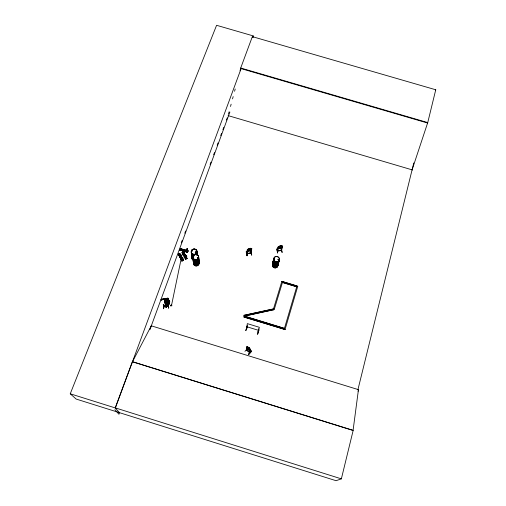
<?xml version="1.0" encoding="UTF-8"?>
<svg xmlns="http://www.w3.org/2000/svg" width="506" height="506" viewBox="0 0 506 506"><rect width="100%" height="100%" fill="white"/><g stroke="black" fill="none" stroke-linecap="round" stroke-linejoin="round"><path stroke-width="0.76" d="M250.008 352.41C249.85 353.264 249.515 351.702 250.065 352.492M166.088 305.985C167.233 307.515 164.678 296.592 166.341 305.959L165.873 306.345L165.184 303.859L165.949 306.389L169.048 303.973L168.998 303.575L165.582 305.985M250.255 349.14L250.596 349.621C251.703 358.501 240.9 342.417 250.053 352.562M164.697 300.305C165.348 301.095 164.393 305.384 168.504 300.026L168.454 299.622L166.354 301.918L166.86 305.314L167.562 305.282L169.156 303.986L168.783 299.963L168.302 299.628L165.108 301.955M165.114 302L165.241 301.652L165.879 306.244M165.639 306.029L165.184 303.859M165.873 305.959L163.602 306.244L168.188 305.554M186.834 250.141L186.784 250.698L186.942 248.895M187.296 251.235L187.479 251.28M187.574 251.419L187.675 251.735M182.173 257.636L182.571 258.003A1.006 0.316 -27.6 0 1 182.792 258.383L182.786 259.806L181.888 260.236L181.515 258.99A1.006 0.316 -27.6 0 1 181.635 258.376L181.667 258.433A1.006 0.316 -27.6 0 0 181.546 259.047L181.546 259.047M258.749 328.963L258.016 331.999M258.237 332.183L259.331 327.3L247.32 323.619L246.7 328.672L247.213 325.586M246.719 328.565L246.764 328.451M185.43 256.194L185.474 256.555A1.006 0.316 -27.7 0 0 185.341 257.174L185.696 258.421L186.594 257.99L186.613 256.567A1.006 0.316 -27.7 0 0 186.372 256.125L186.214 255.758M240.072 70.764L240.704 68.019L252.349 36.634L435.748 89.771L427.741 122.585L412.086 169.839M171.439 305.396C171.679 303.923 172.179 306.693 171.49 305.826M253.108 37.457L253.234 35.913L216.587 25.3L70.252 393.794L76.14 399.057L336.054 480.7L341.36 478.859L353.175 430.372L132.37 361.708L115.26 407.861L119.391 412.643M165.835 302.076C166.076 301.677 165.829 301.892 165.101 302.095M168.504 300.026L165.373 302.417L165.804 302.031M247.162 255.682L246.39 251.59M246.422 251.577L247.162 255.764L246.384 251.64M251.242 248.705L251.748 248.743L247.396 249.388L246.801 253.778L251.058 253.164M247.396 249.388L247.244 250.793L247.662 251.21M247.289 250.786L247.447 249.388M247.706 249.502L247.307 249.559L247.706 249.502L247.219 253.62M247.238 253.715L247.731 249.648M250.337 248.288L250.28 248.851L250.982 248.908L250.856 249.856L248.731 250.571L248.06 250.274L248.18 249.325L248.927 249.047L248.977 248.49L250.394 248.313L248.939 248.528M249.218 248.585L250.09 248.459M250.331 248.825L250.388 248.269M132.37 361.708L353.068 430.448L358.438 389.728L357.963 389.512M251.514 255.113L250.786 250.925L251.748 255.068M250.957 251.014L250.761 253.234L251.121 252.823L246.783 253.614L250.653 252.956M250.71 253.196C250.28 252.399 251.95 248.079 251.254 249.123M251.627 248.92L251.077 252.994M251.52 250.154L251.748 248.743L251.065 253.183L246.896 253.791M187.321 249.142L187.29 248.882M274.309 309.248L273.493 308.888L243.993 315.333L273.468 308.989L274.309 309.248L282.652 281.753M165.323 303.36L165.835 303.277L166.347 305.7M165.437 304.713C168.447 308.515 164.045 307.509 165.949 304.637M243.924 317.003L285.055 329.514L243.924 317.003L244.202 316.079L273.702 309.723L244.189 316.174L244.006 315.232M278.199 259.641L278.464 260.173L278.939 259.97M278.351 259.894L278.338 259.572M278.325 259.831L278.389 259.515M278.034 263.272L278.142 262.873M278.888 259.502L278.888 260.084M245.827 330.589L247.162 326.338M245.846 330.582L247.175 326.294M274.246 258.256L274.176 258.68M274.543 258.433L274.22 258.332M244.948 351.354L247.94 347.926M246.39 349.728L247.042 346.882L247.371 347.154L246.789 350.057M246.435 349.829L249.907 352.676L250.552 349.595M246.517 349.507L247.118 346.642M249.977 350.557L250.438 350.487L249.977 350.557L247.213 348.242L247.073 346.604L250.274 349.146M246.751 350.032L247.371 347.154M248.282 347.47C248.206 346.521 250.413 348.507 249.275 349.197L248.174 348.267L248.389 347.173M248.572 347.394L249.287 347.995M181.622 258.066L182.027 257.636M249.395 348.482L249.464 348.141M248.528 354.364L251.684 351.056L248.686 354.561M171.61 304.922L183.121 249.433M249.603 352.461L249.673 352.157M249.692 352.252C249.129 352.638 250.957 348.957 250.141 349.697M249.686 352.29L250.249 349.57M185.639 255.941L185.474 256.555M186.822 250.691L187.081 251.754L187.328 248.788M193.653 256.371L193.501 256.694M195.974 252.646L196.404 252.526L196.088 252.121M191.882 250.887L191.641 251.229L192.103 251.191M191.957 251.046L191.629 251.052M183.368 249.882L183.077 250.432M183.406 250.451L183.362 249.85M180.376 256.827L180.667 256.27M169.225 303.347L169.093 303.948L166.872 305.263M187.157 250.596L187.973 250.729L187.524 252.241L179.883 249.913L180.022 249.597L187.65 251.918L187.492 252.361L179.851 250.059L180.402 248.528M187.72 251.393L187.935 251.102L180.307 248.788M180.326 248.737L188.03 250.856L180.3 248.819M276.826 248.984L277.661 253.076L276.845 248.996M258.028 332.145L258.699 329.115M257.605 334.264L258.927 329.899L257.63 334.207M277.667 251.09L278.623 246.808L278.23 246.865L277.32 251.134L281.57 250.464L282.607 246.068L278.357 246.694L277.313 251.102L277.75 250.748M282.184 246.011L282.671 246.093L281.722 248.041L278.37 248.541L278.047 248.104L278.357 246.694M187.486 252.374L188.03 250.843M187.992 250.913L180.357 248.629M280.229 245.891L281.089 245.758M281.393 245.568L281.228 246.15L281.905 246.22L281.671 247.168L279.527 247.883L278.907 247.586L280.001 245.796L281.393 245.568L281.279 246.131M282.203 252.386L281.197 248.275M281.121 250.369L281.564 250.154L281.146 250.337M281.779 247.655L281.096 250.533L281.488 250.495M281.184 250.54C280.76 249.856 282.905 245.385 282.139 246.428M281.481 250.141L277.396 250.97M358.065 391.258L358.457 389.664L151.269 325.813L132.433 361.828M413.788 162.938L357.951 389.576L358.438 389.728M228.491 114.084L229.098 111.801M230.521 106.481L231.128 104.204M232.551 98.885L233.158 96.602M234.582 91.282L235.195 89.005M285.023 329.608L297.787 286.225L281.848 281.387L296.952 285.972L284.17 329.343M165.936 304.985L165.582 305.048M179.858 250.046L180.016 249.603M180.244 248.977L180.402 248.541M258.288 331.917L258.117 331.841M281.848 281.387L273.493 308.888L273.676 309.824M187.72 251.254L187.644 251.438M186.961 249.034L187.087 248.598M166.544 306.035L166.512 305.643M168.296 302.272L168.656 300.589L168.112 302.069L167.284 301.658L168.03 302.468L167.638 304.195L168.207 302.67L169.017 303.024L168.327 302.208M186.714 251.817L187.214 250.672M119.536 412.662L118.948 414.262L114.906 409.677M150.187 328.78L151.269 325.813M182.432 249.224L181.945 250.508M183.115 249.395L182.628 250.717M181.268 242.823L182.09 240.603M184.81 233.209L185.626 230.989M210.116 164.418L210.939 162.198M213.659 154.804L214.474 152.584M217.194 145.19L218.01 142.97M220.736 135.576L221.552 133.356M222.912 129.656L223.728 127.436M226.448 120.042L227.264 117.822M149.865 329.754L229.895 112.06M241.115 68.614L115.336 407.95L70.252 393.794M252.696 37.368L253.234 35.913M182.331 260.09L182.274 259.945M186.259 258.212L186.322 258.224M187.043 248.8L187.112 248.591M278.167 259.654L278.812 259.433M278.819 259.92L278.819 259.534M435.521 90.207L435.748 89.771M197.454 257.643L197.814 257.434M193.349 256.397L193.811 256.359M191.584 252.987A2.84 2.65 -5.3 0 0 193.362 256.333L193.577 256.58M193.456 256.631L193.716 256.384M196.442 252.456L196.594 252.443M166.86 305.314L166.398 301.918L166.923 300.981M184.437 255.03L184.538 254.518M182.445 260.192L182.312 259.932M281.089 250.287L277.326 250.793L277.743 251.033M187.928 251.134L180.262 248.851M185.468 256.194L185.746 255.872M165.007 300.994L165.652 305.352L164.798 300.229L165 302.221M186.765 250.672L187.024 251.735M246.871 347.565L247.244 348.255M249.433 348.507L249.996 349.058L249.869 349.69L247.586 347.774L247.706 347.135L248.32 347.514M278.332 259.863L278.838 259.61M196.492 252.614L196.005 252.817L195.733 252.386M184.564 254.897L184.102 254.986M184.14 254.455L184.039 254.967M165.911 305.51L167.031 305.409L167.1 306.117L166.025 306.181L165.955 305.466M166.025 306.181L167.1 306.117M165.342 302.038L165.924 301.627M178.27 254.227L178.738 254.006L182.28 260.761L181.818 260.982L178.264 254.227C180.718 251.514 179.636 257.187 181.831 258.433M178.365 254.157L178.732 254.012M179.7 253.468L183.362 260.242L182.913 260.457L179.7 253.5L181.768 257.624M185.664 256.612L183.134 251.912L183.495 251.703L187.163 258.427L185.62 259.167L182.16 252.304L185.639 259.161L182.065 252.431L183.495 251.672L186.91 258.547M183.147 251.912L183.602 251.697L185.923 256.491M181.812 260.982L183.349 260.248L182.913 260.457M183.254 260.248L181.913 260.887L178.365 254.138L181.932 260.906L182.28 260.761M186.796 258.579C187.871 257.832 184.715 259.338 186.094 258.939L182.533 252.203L182.084 252.424M168.865 300.969L169.523 300.412L169.744 301.867L167.872 304.125L167.296 303.783L167.454 301.317L168.561 300.406L168.865 300.969L169.51 300.475L169.693 301.873M168.454 299.622L165.506 302.019L165.936 305.207M168.998 303.575L166.038 305.94L166.088 306.339M169.048 303.973L165.943 306.345L166.531 305.953M182.16 252.342L182.527 252.209M185.904 259.04L182.274 252.33M197.58 257.459L198.017 257.377M197.998 257.952L197.58 257.63L197.669 257.946M198.188 258.49A2.834 2.663 -5.6 0 0 197.625 258.041L198.15 258.041M196.176 252.007L196.391 252.304M196.347 252.791L196.549 252.323M184.07 254.524L184.538 254.55M196.005 252.108L196.284 252.665M165.987 302.12L165.955 301.721M166.417 306.744L166.019 307.148L166.373 306.75M165.361 303.296L166.145 304.998M181.939 257.75L182.255 257.548M185.778 255.922L186.094 255.726M247.402 249.439L247.908 249.199M181.863 260.179L182.761 259.755M185.67 258.37L186.594 257.99M182.343 260.571L182.755 260.375M186.119 258.465L186.556 258.332L186.151 258.528M182.748 260.147L182.305 260.28M179.32 255.96L180.667 255.328M179.636 256.574L180.984 255.935M183.444 254.765L184.785 254.132M180.066 254.189L178.719 254.79M182.521 253.019L183.861 252.386M182.761 253.474L184.102 252.842M165.791 303.689L165.785 303.284M185.892 255.859L186.334 255.764M166.853 299.071A3.757 0.879 -11.8 0 0 162.015 299.868L161.205 299.988L161.104 299.482L161.566 299.299A4.39 1.025 -11.8 0 1 166.816 298.35L167.884 298.097L168.346 299.078L166.189 299.343L166.088 298.837L166.752 298.565L166.853 299.071L166.189 299.343M161.205 299.988L161.667 299.811A4.39 1.025 -11.8 0 1 166.917 298.863L167.986 298.603L168.346 299.078M161.104 299.482L161.914 299.362A3.757 0.879 -11.8 0 1 166.752 298.565M180.338 256.283L180.674 256.302M183.4 250.419L183.071 250.407M182.514 252.222L185.999 258.964M246.175 251.684L246.941 255.783M277.358 250.761L277.313 251.102M163.293 304.378L163.691 308.786L163.324 304.359M165.228 302.493L164.703 299.875L165.335 302.417M165.12 301.918L164.956 301.007M165.734 303.246L165.38 303.423M165.234 304.264L165.095 302.607M163.59 306.086L165.879 305.719M163.678 306.769L168.27 306.117L163.691 306.832M163.716 307.041L168.296 306.32M168.289 304.353L168.53 308.034L168.017 304.327M281.406 245.612L279.963 245.827L279.837 246.295M278.654 246.947L278.23 246.865M166.088 298.837L168.245 298.572M178.7 254.025L182.192 260.78M274.303 258.718L274.556 258.496M168.53 307.964L168.093 304.378M168.764 307.99L168.264 304.353M282.006 252.412L281.165 248.269M196.176 252.02L196.543 252.235M197.903 257.371L198.32 257.794M251.267 248.686L251.754 248.788M165.43 303.682L165.785 305.105M240.704 68.019L427.741 122.585M240.679 68.487L427.519 123.002M228.079 115.602L412.523 169.972M187.277 249.35L187.403 250.868M186.796 249.509L186.891 249.901M179.978 249.66L187.637 251.944M179.946 249.8L187.587 252.089M179.883 249.913L187.492 252.058M246.808 326.737L258.629 330.361M115.26 407.861L341.36 478.859M278.477 260.128L278.186 259.742M247.042 346.642L247.497 346.895M197.631 258.123L197.568 258.016A2.827 2.65 -5.6 0 1 198.169 258.395M248.301 347.628L249.401 348.558M246.941 347.008L247.263 347.28M251.684 351.063L248.497 354.402L251.539 350.93M278.047 248.104L278.414 248.522L281.709 247.997L282.329 247.466M278.085 248.054L278.37 248.541M195.778 252.576L195.904 252.766A2.827 2.65 -5.4 0 0 195.259 252.462M193.381 256.548L193.368 256.384A2.878 2.688 -5.3 0 1 191.553 253.044M186.575 257.624L186.948 258.452M185.835 256.529L183.235 251.824L185.746 256.548M186.556 258.56L186.524 258.269M182.54 257.946L182.571 258.003A1.006 0.316 -27.6 0 1 182.818 258.44L182.792 258.383M182.546 258.895L183.185 260.324L179.554 253.614M179.44 253.62L183.071 260.375M178.523 254.107L182.109 260.843M198.143 257.718L198.105 257.522A2.84 2.663 -5.5 0 1 198.213 260.944A2.84 2.663 -5.5 0 1 194.633 261.665A2.84 2.663 -5.5 0 1 193.298 258.49M165.917 306.294L165.241 301.715M165.032 302.006L165.462 304.239L165.43 303.847M164.646 299.906L165.152 302.158M165.791 305.15L165.411 303.296L165.728 304.707M166 306.756L165.519 304.606L166.057 307.199M165.728 303.202L166.107 305.099M165.841 304.555L166.379 307.148M167.884 298.097L167.986 298.603M167.201 298.369L167.315 298.882M161.515 299.514L161.616 300.02M165.146 302.594L165.285 303.467M168.302 299.628L168.359 300.026M168.846 303.575L168.903 303.979M178.96 255.245L180.307 254.644M164.867 300.646L164.943 301.234M181.591 258.016L181.667 258.433M181.648 260.116L182.786 259.572M183.121 254.126L184.462 253.525M183.406 250.951L183.893 249.667M164.703 299.875L164.804 300.26M278.774 260.729A2.808 2.644 13.6 0 1 275.998 263.936A2.808 2.644 13.6 0 1 273.373 260.476M273.67 259.85A2.808 2.644 13.6 0 1 274.125 259.325M278.123 259.42A2.846 2.682 13.6 0 1 278.363 262.873A2.846 2.682 13.6 0 1 274.815 263.601A2.846 2.682 13.6 0 1 273.348 260.4M273.651 259.768A2.846 2.682 13.6 0 1 274.113 259.23M278.566 261.608A2.802 2.638 13.6 0 1 275.428 264.771A2.802 2.638 13.6 0 1 273.468 260.729M279.097 259.553A2.859 2.688 13.5 0 1 275.896 262.778A2.821 2.65 13.5 0 1 273.917 258.743M273.898 258.661A2.859 2.688 13.5 0 0 275.896 262.778A2.821 2.65 13.5 0 0 279.046 259.629M273.417 260.286A2.808 2.644 13.6 0 0 274.859 263.449A2.808 2.644 13.6 0 0 278.357 262.734A2.808 2.644 13.6 0 0 278.123 259.325A2.846 2.682 13.6 0 1 278.376 262.816A2.846 2.682 13.6 0 1 274.828 263.544A2.846 2.682 13.6 0 1 273.366 260.343M273.708 259.667A2.808 2.644 13.6 0 1 274.17 259.135M273.664 259.711A2.846 2.682 13.6 0 1 274.125 259.173M279.116 259.496A2.859 2.688 13.5 0 1 275.909 262.722A2.859 2.688 13.5 0 1 273.91 258.604M279.091 259.439A2.821 2.65 13.5 0 1 277.497 262.469A2.821 2.65 13.5 0 1 274.024 261.419A2.821 2.65 13.5 0 1 274.416 258.028M278.015 263.816A2.777 2.612 13.6 0 1 274.91 266.953A2.777 2.612 13.6 0 1 272.968 262.949M278.072 263.746A2.815 2.65 13.6 0 1 274.916 266.928A2.815 2.65 13.6 0 1 272.955 262.867M277.8 264.714A2.77 2.612 13.6 0 1 274.701 267.845A2.77 2.612 13.6 0 1 272.766 263.841A2.745 2.593 13.6 0 0 274.72 267.763A2.758 2.6 13.6 0 0 277.807 264.651A2.745 2.593 13.6 0 1 274.72 267.763A2.758 2.6 13.6 0 1 272.785 263.79M278.49 263.107A2.789 2.625 13.6 0 1 274.701 264.689A2.789 2.625 13.6 0 1 273.442 260.868M278.521 261.747A2.789 2.625 13.6 0 1 278.604 262.431M278.332 262.671A2.827 2.663 13.6 0 1 276.731 265.713A2.827 2.663 13.6 0 1 273.259 264.657A2.827 2.663 13.6 0 1 273.657 261.254A2.827 2.663 13.6 0 0 273.272 264.606A2.827 2.663 13.6 0 0 276.75 265.656A2.827 2.663 13.6 0 0 278.351 262.614M278.06 263.639A2.777 2.619 13.6 0 1 274.954 266.776A2.777 2.619 13.6 0 1 273.012 262.766M193.254 258.357A2.884 2.701 -5.5 0 0 194.608 261.577A2.884 2.701 -5.5 0 0 198.238 260.849A2.884 2.701 -5.5 0 0 198.143 257.371A2.846 2.669 -5.5 0 1 198.2 260.761A2.846 2.669 -5.5 0 1 194.62 261.482A2.846 2.669 -5.5 0 1 193.286 258.3M198.58 258.964A2.827 2.65 -5.6 0 1 197.732 262.291A2.827 2.65 -5.6 0 1 194.108 262.121A2.827 2.65 -5.6 0 1 193.703 258.73M198.497 256.89A2.897 2.713 -5.4 0 1 196.48 260.78A2.897 2.713 -5.4 0 1 193.02 257.99M198.453 256.782A2.859 2.675 -5.4 0 1 196.467 260.622A2.859 2.675 -5.4 0 1 193.052 257.87M198.725 261.235A2.808 2.638 -5.7 0 1 196.404 265.074A2.808 2.638 -5.7 0 1 193.551 261.627M198.75 261.096A2.846 2.675 -5.7 0 1 196.398 264.992A2.846 2.675 -5.7 0 1 193.507 261.494A2.808 2.638 -5.7 0 0 196.391 264.891A2.808 2.638 -5.7 0 0 198.713 261.052M193.475 263.177A2.802 2.638 -5.8 0 0 196.828 265.89A2.802 2.638 -5.8 0 0 198.782 262.102A2.796 2.625 -5.8 0 1 196.828 265.852A2.796 2.625 -5.8 0 1 193.488 263.152M198.599 259.066A2.834 2.663 -5.6 0 1 197.745 262.405A2.834 2.663 -5.6 0 1 194.108 262.234A2.834 2.663 -5.6 0 1 193.703 258.832M198.656 260.141A2.821 2.65 -5.6 0 1 196.328 263.993A2.821 2.65 -5.6 0 1 193.463 260.533M198.649 259.957A2.821 2.65 -5.6 0 1 196.315 263.809A2.821 2.65 -5.6 0 1 193.45 260.35M196.998 254.695A2.878 2.688 -5.3 0 0 195.866 251.615A2.84 2.65 -5.3 0 1 196.96 254.619M196.771 251.507A2.891 2.701 -5.3 0 1 196.1 254.739M194.007 255.435A2.891 2.701 -5.3 0 1 191.458 251.906M196.726 251.457A2.84 2.656 -5.3 0 1 196.062 254.644A2.846 2.663 -5.3 0 0 196.733 251.457M192.716 256.219A2.827 2.644 -5.4 0 1 191.464 253.86M195.847 251.773A2.827 2.644 -5.4 0 1 197.106 254.126M192.792 257.086A2.815 2.631 -5.4 0 1 191.685 254.063M195.246 252.367A2.815 2.631 -5.4 0 1 195.904 252.665M197.106 254.322A2.815 2.631 -5.4 0 1 197.157 255.005M193.615 259.654A2.84 2.663 -5.6 0 1 192.153 255.669M193.703 260.52A2.783 2.606 -5.7 0 1 191.957 257.238M191.736 255.188A2.853 2.669 -5.5 0 0 193.526 258.553A2.853 2.669 -5.5 0 1 191.73 255.132M196.986 254.79A2.853 2.669 -5.5 0 1 197.232 255.448M193.615 259.496A2.796 2.619 -5.6 0 1 192.185 255.574M193.545 258.579A2.808 2.625 -5.5 0 1 191.78 255.264M196.986 254.733A2.853 2.669 -5.5 0 1 197.226 255.391M192.792 257.212A2.827 2.65 -5.4 0 1 191.534 254.847M197.131 254.429A2.827 2.65 -5.4 0 1 197.182 255.119M192.868 258.098A2.808 2.631 -5.5 0 1 191.768 255.075M170.484 305.308C170.579 307.433 171.243 304.302 170.484 305.308M248.901 249.218L248.781 250.166L250.135 249.964L250.255 249.015L248.901 249.218M244.202 316.079L284.454 328.407L244.202 316.079M279.85 246.523L279.622 247.478L280.956 247.276L281.184 246.327L279.85 246.523M282.443 282.43L296.718 286.763L282.443 282.43M181.654 248.952L181.173 250.306L181.66 248.984M181.135 248.794L180.655 250.154L181.142 248.832M251.558 250.103L250.963 250.672L247.624 251.229L251.001 250.679L251.558 250.103M168.669 301.133L167.562 302.044L167.764 303.398L168.871 302.487L168.669 301.133M169.402 300.804L169.333 301.842L169.402 300.804M181.338 256.586L179.997 257.257L181.338 256.586M185.139 254.777L183.804 255.454L185.145 254.815M275.409 264.847A2.802 2.638 13.6 0 0 278.547 261.684A2.802 2.638 13.6 0 1 275.409 264.853A2.802 2.638 13.6 0 1 273.449 260.811A2.802 2.638 13.6 0 0 275.409 264.847M274.53 260.913A2.834 2.663 13.5 0 0 279.287 259.932A2.834 2.663 13.5 0 0 275.896 256.498A2.834 2.663 13.5 0 0 274.53 260.913M274.53 260.957A2.821 2.656 13.5 0 0 279.261 259.983A2.821 2.656 13.5 0 0 275.884 256.567A2.821 2.656 13.5 0 0 274.53 260.957M194.253 259.319A2.865 2.688 -5.3 0 0 198.694 257.193A2.865 2.688 -5.3 0 0 194.557 254.67A2.865 2.688 -5.3 0 0 194.253 259.319M194.266 259.414A2.859 2.675 -5.3 0 0 198.694 257.288A2.859 2.675 -5.3 0 0 194.563 254.771A2.859 2.675 -5.3 0 0 194.266 259.414M196.328 263.968A2.859 2.682 -5.6 0 0 198.687 260.059A2.859 2.688 -5.6 0 1 196.322 263.911A2.859 2.688 -5.6 0 1 193.418 260.407A2.859 2.682 -5.6 0 0 196.328 263.968M192.533 253.955A2.859 2.669 -5.2 0 0 196.967 251.843A2.859 2.669 -5.2 0 0 192.837 249.331A2.859 2.669 -5.2 0 0 192.533 253.955M192.546 254.05A2.853 2.663 -5.2 0 0 196.967 251.937A2.853 2.663 -5.2 0 0 192.849 249.439A2.853 2.663 -5.2 0 0 192.546 254.05A2.846 2.656 -5.2 0 0 196.96 251.937A2.846 2.656 -5.2 0 0 192.849 249.439A2.846 2.656 -5.2 0 0 192.546 254.044A2.865 2.675 -5.2 0 0 196.973 251.88A2.865 2.675 -5.2 0 0 192.837 249.369A2.865 2.675 -5.2 0 0 192.533 253.999M196.081 254.834A2.84 2.656 -5.3 0 0 196.739 251.653A2.846 2.663 -5.3 0 1 196.081 254.834M191.508 252.045A2.84 2.656 -5.3 0 0 193.292 255.391A2.846 2.663 -5.3 0 1 191.502 252.039M191.489 251.849A2.84 2.656 -5.3 0 0 194.007 255.328A2.846 2.663 -5.3 0 1 191.489 251.849"/></g></svg>
